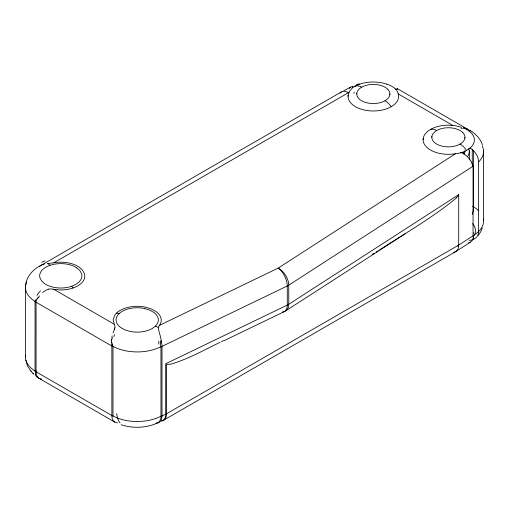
<?xml version="1.0" encoding="UTF-8"?>
<svg xmlns="http://www.w3.org/2000/svg" width="509" height="509" viewBox="0 0 509 509"><rect width="100%" height="100%" fill="white"/><g stroke="black" fill="none" stroke-linecap="round" stroke-linejoin="round"><path stroke-width="0.76" d="M112.661 345.026L112.947 346.368A1.088 0.643 58.6 0 1 112.979 346.629L112.979 415.961A1.133 0.719 54.4 0 0 113.004 416.184L35.032 371.201A1.133 0.579 65.5 0 0 35.057 370.972L35.064 301.646A1.088 0.611 61.5 0 1 35.083 301.468M160.939 416.47L161.009 416.438A1.979 1.33 -49.9 0 0 160.965 416.209L160.959 346.884A2.004 1.215 -57.4 0 1 160.965 346.629A35.331 20.398 0 0 1 112.947 346.368M161.658 421.064A14.201 7.431 64.3 0 0 165.686 414.224L165.686 363.757L288.221 304.624L458.711 194.629L458.711 245.096A14.207 8.424 58.6 0 1 453.704 252.299M469.33 159.667L469.33 150.969M472.613 206.444A14.22 8.208 0 0 1 473.605 207.138A1.858 0.903 66.9 0 1 473.599 206.883L473.593 150.549M25.45 356.936L25.456 287.108M483.55 151.128L483.55 220.715M348.067 96.322L348.15 95.208M356.758 93.923L356.815 93.198M389.894 94.031L389.849 94.706M423.119 139.657L423.208 138.543M431.817 137.258L431.867 136.527M464.952 137.366L464.902 138.092M111.535 339.853L111.528 340.457A11.879 11.802 -53.2 0 0 111.554 340.82M111.566 339.293L111.605 338.86M114.862 327.605L114.48 329.088M111.808 337.41L112.152 335.806M386.732 84.074L388.691 84.812A25.895 14.589 0.7 0 1 394.29 87.955C399.279 91.404 400.119 99.408 395.404 103.492A25.265 14.583 0 0 1 373.326 110.987A25.265 14.583 0 0 1 351.248 103.492L349.562 101.348A25.265 14.583 0 0 1 348.919 92.644C349.543 90.405 352.12 88.986 352.82 86.784M473.555 238.651L473.395 236.545A14.207 8.647 57.2 0 1 468.49 242.857M25.622 285.396C26.411 276.673 32.824 269.63 40.262 265.666M114.334 329.52L113.036 332.956M482.328 228.019L480.859 231.512L478.237 235.355M458.469 195.361L458.634 194.998A0.891 0.515 -60 0 0 458.711 194.629M48.463 289.067A13.794 11.669 -12.8 0 1 53.827 289.322L114.194 324.201L113.176 319.817L114.595 315.472A24.038 13.877 0 0 1 145.638 307.188L151.389 308.982L156.129 311.629A24.038 13.877 0 0 1 159.762 324.977L159.107 325.989A12.299 7.979 26.3 0 0 158.452 327.599M38.041 297.892L39.498 295.958M37.793 298.217L37.494 298.605M456.255 197.95L455.905 198.275A34.179 19.73 -60 0 1 455.046 199.057C431.511 218.24 405.024 233.446 379.587 249.894M42.584 292.58L46.096 290.124A11.484 11.465 14.5 0 1 46.599 289.901L48.482 289.277M39.549 266.436L41.846 264.896L44.544 263.999M36.82 299.305L36.317 299.546A14.227 8.214 -60 0 0 36.063 302.289L36.063 371.863A14.201 8.201 -60 0 0 41.751 379.033M468.706 130.813L471.372 133.097A26.042 14.64 -0.2 0 1 466.499 150.467A25.934 14.666 0.2 0 1 460.492 152.961L455.415 153.75L278.168 268.122L159.527 325.334M473.154 235.953L473.096 235.813A0.903 0.49 -62.7 0 1 473.058 235.591L473.058 166.22L288.221 285.511L160.959 346.884M285.651 310.897L405.667 233.453M473.096 235.813L458.711 245.096L166.628 413.728L161.009 416.438M470.322 242.195L455.682 251.643L163.039 420.542M376.234 251.974L378.251 250.721M372.194 254.468L374.217 253.221M41.375 265.144L341.482 91.881M50.003 265.323A14.201 5.917 71.1 0 0 47.471 263.592L53.769 262.784L349.066 92.345M343.772 90.691L350.663 87.134M221.39 341.628L223.279 340.648M220.13 342.277C204.064 350.071 188.273 359.023 171.056 364.088A43.634 25.189 -60 0 1 170.051 364.304L166.628 364.298L166.628 413.728A14.201 8.201 60 0 1 161.601 420.873M223.814 340.795L284.607 311.483M155.423 423.914C144.556 428.063 132.213 428.425 121.167 424.741M458.354 245.911L457.597 246.089M461.708 127.365L455.345 125.723L448.524 125.15A25.265 14.583 0 0 0 439.693 126.041L436.105 126.989A25.265 14.583 0 0 0 424.621 144.683L426.307 146.827A25.265 14.583 0 0 0 455.415 153.743M463.171 127.918L467.116 128.962L470.303 131.048M53.82 289.347L59.578 289.926A24.038 13.877 0 0 0 84.494 273.785L82.534 270.152L78.971 266.99A24.038 13.877 0 0 0 53.776 262.79M463.705 153.915C468.375 156.441 471.525 161.258 473.058 166.22M467.936 129.362L397.039 88.477A16.333 4.225 -65.8 0 0 396.912 88.413M398.216 93.91L452.705 125.367M114.811 422.133L38.41 377.964M397.319 88.585L397.714 89.069M35.064 301.646L111.865 346.05A14.201 8.201 0 0 0 112.979 346.629M470.889 130.947C476.106 134.274 480.547 139.021 482.487 144.989M25.889 360.207L27.391 365.837L31.011 371.207M32.996 373.345L33.689 374.09L30.254 370.393M472.886 165.527L473.014 165.858M111.808 342.608L112.12 343.314A14.227 8.214 -60 0 0 111.865 346.05L111.865 415.63A14.201 8.201 -60 0 0 117.611 422.794M161.105 341.119C161.34 336.786 158.407 332.18 158.49 327.611A14.201 9.976 45.8 0 0 155.372 326.161M161.099 341.03L161.086 340.75A14.201 7.431 64.3 0 1 161.996 346.425L161.996 416.006A14.201 7.431 64.3 0 1 156.371 422.833M111.541 340.82L111.586 341.424A8.271 7.985 70.4 0 0 111.605 341.774M161.118 341.348L161.149 342.15M482.252 146.013A35.331 20.398 0 0 1 478.613 161.907L478.613 231.487A14.201 9.976 45.8 0 1 473.205 239.262M472.257 149.302L472.257 165.12M468.694 148.482A21.13 12.197 0 0 1 467.294 156.753M464.602 150.868A16.568 9.569 0 0 1 462.872 153.553M464.952 151.09A16.568 9.569 0 0 1 464.176 153.992M282.476 312.023A14.201 7.431 64.3 0 0 287.273 305.12L287.273 286.007A14.201 7.431 64.3 0 0 278.168 268.122A14.201 8.64 57.2 0 1 288.749 285.186L288.749 304.299A14.201 8.64 57.2 0 1 283.182 311.635M473.058 235.591A35.401 20.436 0 0 0 478.613 231.487A35.331 20.398 0 0 0 483.372 218.997M26.71 282.011A35.331 20.398 0 0 0 35.096 301.417L35.477 300.425A7.266 5.192 31.1 0 1 35.611 300.183M35.064 370.978A35.331 20.398 0 0 1 25.577 355.263M470.17 147.985A14.201 9.976 45.8 0 1 478.613 161.907M473.593 206.877A35.331 20.398 0 0 1 478.797 210.853M340.018 93.211A14.207 7.972 61.4 0 1 348.385 92.695M116.529 313.105A14.201 9.976 45.8 0 1 119.036 313.716M71.559 286.306A14.201 5.917 71.1 0 1 73.041 287.999M114.156 324.227A13.8 8.602 -30 0 1 114.977 327.567M458.52 195.418A9.512 5.491 -60 0 1 456.236 197.861M160.959 416.216A35.331 20.398 0 0 1 112.979 415.961M158.719 341.164A13.947 3.601 85 0 1 158.802 344.16M160.386 343.231A14.106 5.866 82.1 0 1 160.29 345.942M463.279 127.835A25.934 14.615 -0.1 0 1 468.821 130.768M460.957 128.3A21.092 9.945 12.8 0 1 462.299 128.783M470.208 130.113A7.75 2.214 49.8 0 1 470.507 130.355M356.217 85.27A14.201 5.917 71.1 0 1 359.519 84.189M359.551 84.22A25.895 14.557 0.7 0 1 386.687 84.119M354.894 86.282A26.023 14.818 0.9 0 1 359.494 84.17M352.489 87.923A25.984 14.767 0.8 0 1 354.907 86.295A14.201 8.201 60 0 1 361.613 87.211M352.673 86.791A6.967 2.176 -3.1 0 1 352.68 86.555M349.244 88.439A14.201 7.73 62.7 0 1 352.991 86.549M36.953 295.385A15.372 10.969 -37.4 0 1 40.561 290.824M38.15 297.186A12.031 2.36 -59.7 0 1 37.933 297.485M37.475 298.516A8.513 3.996 -72.3 0 1 37.291 298.732M37.087 298.917A4.645 2.869 -85.4 0 1 36.788 299.216M41.63 262.313A12 6.827 12.5 0 1 45.174 260.958M460.53 152.484A9.137 9.13 -27.7 0 1 463.909 153.533M35.643 374.172A13.915 7.387 -41 0 1 36.184 370.896M473.376 207.246A14.182 9.639 -62.6 0 1 472.199 214.435M395.665 89.209A13.304 4.543 60.6 0 1 396.371 89.419M120.009 422.89A14.106 5.249 87.7 0 1 116.669 413.543M161.118 416.604A14.163 8.119 70 0 1 155.55 423.545M37.825 377.252A14.182 7.571 -49.6 0 1 36.972 376.851M36.909 376.851A14.201 7.444 -47 0 1 35.236 374.42M430.519 129.426A14.201 8.201 60 0 1 436.671 130.546M460.098 144.079A14.201 8.201 60 0 1 466.53 150.473M385.046 100.744A14.201 8.201 60 0 1 391.192 106.718M473.586 233.167A9.919 1.432 79.1 0 1 473.453 232.689M114.703 328.941A11.491 3.977 -56.8 0 1 114.557 329.38M113.921 336.646A15.385 5.249 -76.3 0 1 114.55 334.54M112.139 338.899A15.028 11.561 -81.7 0 1 112.33 337.512M111.687 339.853A13.966 12.865 -79.8 0 1 111.719 339.306M111.732 342.627A4.568 3.983 75.8 0 1 111.605 342.099M396.104 89.011A15.397 4.638 84.7 0 1 396.606 89.52M397.3 89.062A10.142 2.195 -3 0 1 397.103 89.196M472.575 223.553A27.072 16.116 0.1 0 1 474.401 235.343M35.783 300.323A3.169 2.17 64.1 0 1 36.145 299.655M353.908 93.395A14.01 3.086 -85.2 0 1 354.156 92.186M473.815 238.874A14.125 7.12 31.3 0 1 469.215 240.318M160.316 341.8A13.648 3.678 84.8 0 1 160.348 342.894M112.209 344.415A7.241 1.349 74.8 0 1 112.285 344.758M111.808 343.766A3.181 1.024 72.7 0 1 111.999 344.459M144.728 308.543L144.613 308.518A21.123 12.197 0 0 0 120.162 312.73A21.123 12.197 0 0 0 120.576 327.465L124.737 329.787L129.795 331.365A21.123 12.197 0 0 0 154.246 327.147A21.123 12.197 0 0 0 153.833 312.418L149.767 310.134L144.728 308.543M76.846 267.899L76.77 267.842A21.123 12.197 0 0 0 51.81 264.775A21.123 12.197 0 0 0 39.944 277.819L41.662 281.006L44.792 283.793A21.123 12.197 0 0 0 69.752 286.86A21.123 12.197 0 0 0 81.625 273.817L79.951 270.686L76.846 267.899M462.904 132.703L462.866 132.664A16.568 9.569 0 0 0 441.526 128.605A16.568 9.569 0 0 0 432.796 140.554L433.903 141.96A16.568 9.569 0 0 0 455.243 146.019A16.568 9.569 0 0 0 463.973 134.064L462.904 132.703M387.852 89.374L387.807 89.329A16.568 9.569 0 0 0 366.467 85.27A16.568 9.569 0 0 0 357.738 97.225L358.845 98.625A16.568 9.569 0 0 0 380.185 102.684A16.568 9.569 0 0 0 388.914 90.736L387.89 89.412"/></g></svg>
